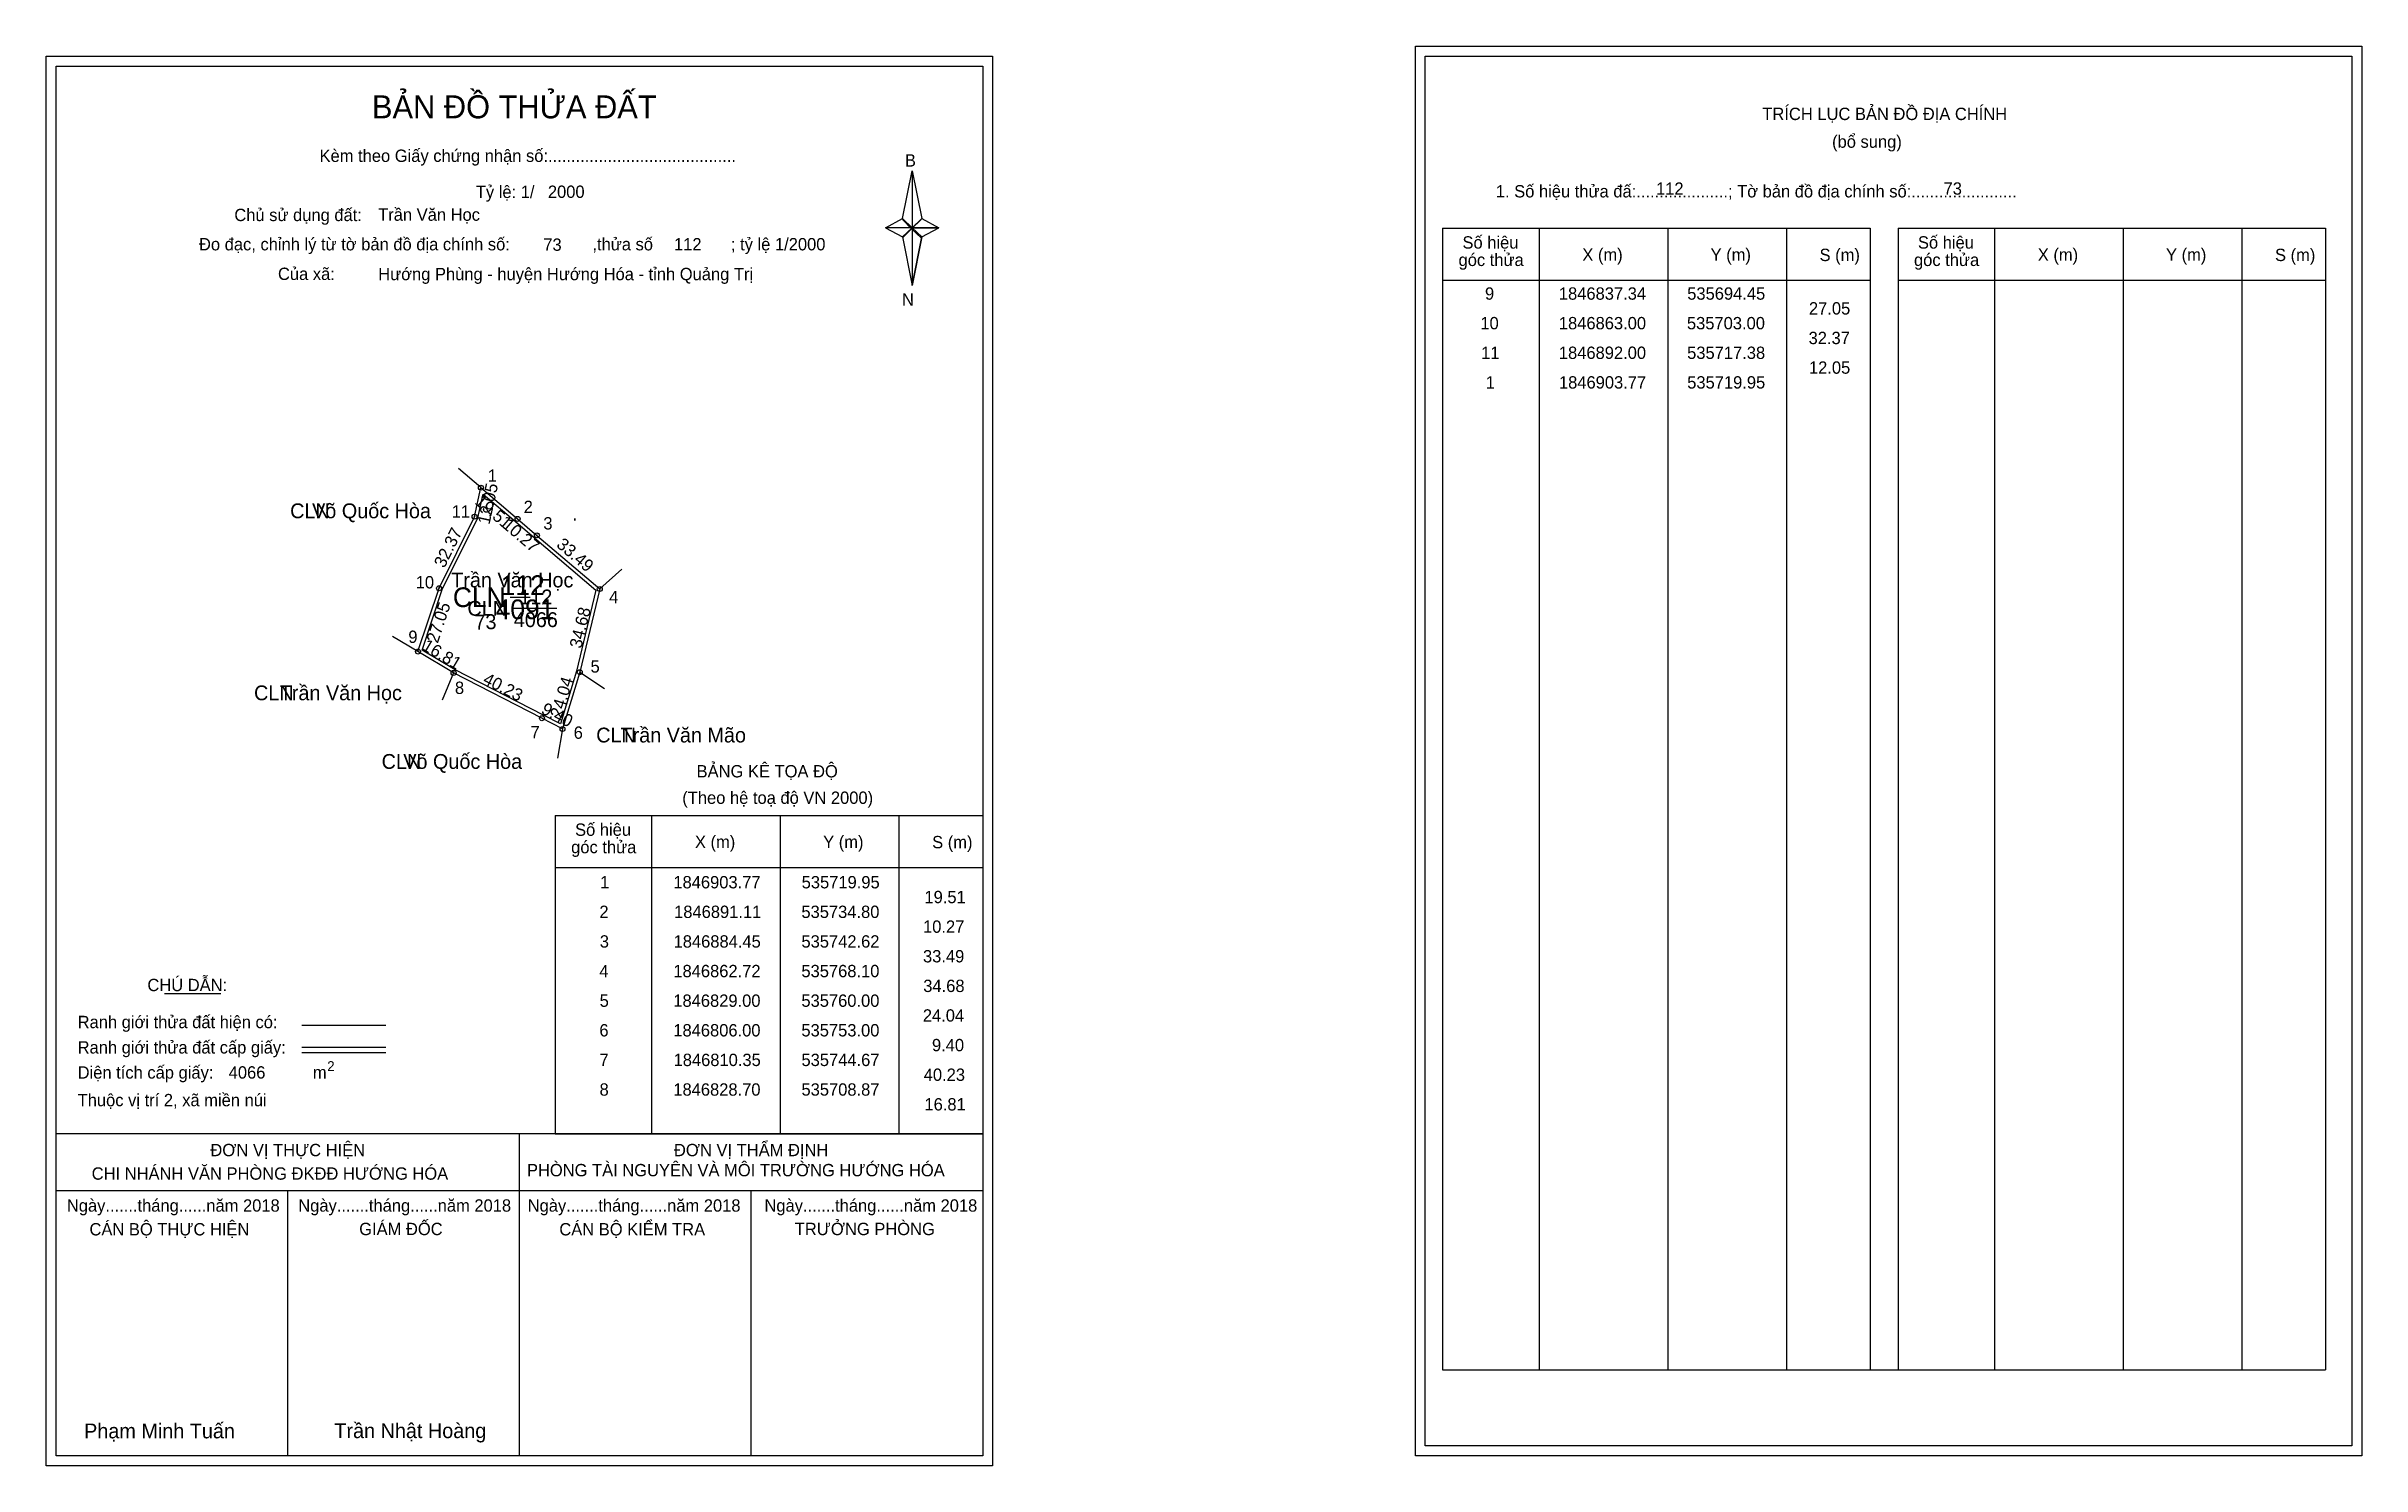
# Model space of a CAD drawing. Extents: x 535544 to 536482, y 1846507 to 1847083.
import ezdxf

# ---------------------------------------------------------------- set-up
doc = ezdxf.new("R2010")
doc.units = 0
for name, color, linetype in [('Level 1', 7, 'Continuous'), ('Level 10', 7, 'Continuous'), ('Level 11', 7, 'Continuous'), ('Level 13', 7, 'Continuous'), ('Level 2', 7, 'Continuous'), ('Level 27', 7, 'Continuous'), ('Level 3', 7, 'Continuous'), ('Level 36', 7, 'Continuous'), ('Level 4', 7, 'Continuous'), ('Level 49', 7, 'Continuous'), ('Level 5', 7, 'Continuous'), ('Level 53', 7, 'Continuous'), ('Level 55', 7, 'Continuous'), ('Level 6', 7, 'Continuous'), ('Level 60', 7, 'Continuous'), ('Level 63', 7, 'Continuous'), ('Level 7', 7, 'Continuous'), ('Level 9', 7, 'Continuous')]:
    doc.layers.add(name, color=color, linetype=linetype)

msp = doc.modelspace()

# ---------------------------------------------------------------- linework, layer by layer
at = {"layer": 'Level 1'}
for p, q in [((536102.51, 1847078.61), (536102.51, 1847078.61)), ((535547.87, 1847074.61), (535547.87, 1847074.61)), ((535890.71, 1847012.85), (535894.65, 1847032.13)), ((535894.65, 1847032.13), (535894.65, 1847009.08)), ((535894.65, 1847032.13), (535898.58, 1847012.85)), ((535883.82, 1847009.08), (535890.71, 1847012.85)), ((535890.71, 1847012.85), (535894.65, 1847009.08)), ((535898.58, 1847012.85), (535894.65, 1847009.08)), ((535894.35, 1847008.64), (535890.71, 1847012.41)), ((535894.65, 1847009.08), (535890.71, 1847005.4)), ((535894.35, 1847008.64), (535890.71, 1847004.96)), ((535890.71, 1847004.96), (535894.35, 1847008.64)), ((535890.71, 1847005.4), (535894.65, 1846985.68)), ((535898.29, 1847012.41), (535894.35, 1847008.64)), ((535894.35, 1847008.64), (535898.29, 1847012.41)), ((535898.29, 1847004.96), (535894.35, 1847008.64)), ((535894.65, 1847009.08), (535894.65, 1846985.68)), ((535894.65, 1847009.08), (535905.47, 1847009.08)), ((535894.65, 1847009.08), (535898.58, 1847005.4)), ((535898.58, 1847005.4), (535894.65, 1846985.68)), ((535898.58, 1847005.4), (535905.47, 1847009.08)), ((536109.58, 1847008.9), (536282.78, 1847008.9)), ((536148.76, 1846546.37), (536148.76, 1847008.9)), ((536200.9, 1846546.37), (536200.9, 1847008.9)), ((536248.85, 1847008.9), (536248.85, 1846546.37)), ((536282.78, 1847008.9), (536282.78, 1846546.37)), ((536294.09, 1847008.9), (536467.3, 1847008.9)), ((536333.27, 1846546.37), (536333.27, 1847008.9)), ((536385.42, 1846546.37), (536385.42, 1847008.9)), ((536433.36, 1847008.9), (536433.36, 1846546.37)), ((536467.3, 1847008.9), (536467.3, 1846546.37)), ((536109.58, 1846987.85), (536282.78, 1846987.85)), ((536294.09, 1846987.85), (536467.3, 1846987.85)), ((535750.06, 1846770.96), (535923.26, 1846770.96)), ((535789.24, 1846641.91), (535789.24, 1846770.96)), ((535841.38, 1846641.91), (535841.38, 1846770.96)), ((535889.32, 1846770.96), (535889.32, 1846641.91)), ((535750.06, 1846749.9), (535923.26, 1846749.9)), ((535591.7, 1846698.74), (535614.51, 1846698.74)), ((535647.43, 1846685.93), (535681.46, 1846685.93)), ((535647.43, 1846677.04), (535681.46, 1846677.04)), ((535647.43, 1846674.85), (535681.46, 1846674.85)), ((535761.52, 1846641.91), (535547.86, 1846641.91)), ((535923.26, 1846641.91), (535713.58, 1846641.91)), ((535735.56, 1846511.46), (535735.56, 1846641.91)), ((535750.06, 1846641.9), (535923.26, 1846641.9)), ((535923.26, 1846618.81), (535547.86, 1846618.81)), ((535641.71, 1846511.46), (535641.71, 1846618.81)), ((535829.41, 1846511.46), (535829.41, 1846618.81)), ((536109.58, 1846546.37), (536467.3, 1846546.37)), ((536477.91, 1846515.46), (536477.91, 1846515.46)), ((535923.26, 1846511.46), (535923.26, 1846511.46))]:
    msp.add_line(p, q, dxfattribs=at)
for points in [[(535890.71, 1847012.85), (535894.65, 1847032.13), (535894.65, 1847009.08)], [(535894.65, 1847009.08), (535898.58, 1847012.85), (535905.47, 1847009.08)], [(535883.82, 1847009.08), (535890.71, 1847005.4), (535894.65, 1847009.08)], [(535894.65, 1847009.08), (535894.65, 1846985.68), (535898.58, 1847005.4)]]:
    msp.add_lwpolyline(points, close=True, dxfattribs=at)
at = {"layer": 'Level 10'}
msp.add_line((535719.95, 1846903.77), (535734.8, 1846891.11), dxfattribs=at)
for points in [[(535760, 1846829), (535753, 1846806), (535744.67, 1846810.35), (535708.87, 1846828.7), (535694.45, 1846837.34), (535703, 1846863), (535717.38, 1846892), (535719.95, 1846903.77), (535734.8, 1846891.11), (535742.62, 1846884.45), (535768.1, 1846862.72)], [(535758.65, 1846829.37), (535752.15, 1846808.02), (535745.31, 1846811.59), (535709.55, 1846829.92), (535696.13, 1846837.96), (535704.3, 1846862.47), (535718.71, 1846891.53), (535720.82, 1846901.19), (535733.89, 1846890.04), (535741.71, 1846883.38), (535766.54, 1846862.21)]]:
    msp.add_lwpolyline(points, close=True, dxfattribs=at)
at = {"layer": 'Level 11'}
for centre in [(535719.95, 1846903.77), (535717.38, 1846892), (535734.8, 1846891.11), (535742.62, 1846884.45), (535703, 1846863), (535768.1, 1846862.72), (535694.45, 1846837.34), (535708.87, 1846828.7), (535760, 1846829), (535760, 1846829), (535744.67, 1846810.35), (535753, 1846806)]:
    msp.add_circle(centre, 1, dxfattribs=at)
at = {"layer": 'Level 27'}
for p, q in [((535719.95, 1846903.77), (535710.82, 1846911.56)), ((535768.1, 1846862.72), (535777.01, 1846870.76)), ((535694.45, 1846837.34), (535684.15, 1846843.5)), ((535708.87, 1846828.7), (535704.18, 1846817.65)), ((535760, 1846829), (535769.98, 1846822.34)), ((535753, 1846806), (535750.91, 1846794.18))]:
    msp.add_line(p, q, dxfattribs=at)
at = {"layer": 'Level 3'}
for p, q in [((536109.58, 1847008.9), (536109.58, 1846546.37)), ((536294.09, 1847008.9), (536294.09, 1846546.37)), ((535750.06, 1846770.96), (535750.06, 1846641.91))]:
    msp.add_line(p, q, dxfattribs=at)
at = {"layer": 'Level 63'}
for points in [[(535543.86, 1847078.61), (535927.26, 1847078.61), (535927.26, 1846507.46), (535543.86, 1846507.46)], [(536098.52, 1847082.61), (536481.92, 1847082.61), (536481.92, 1846511.46), (536098.52, 1846511.46)], [(536102.52, 1847078.61), (536477.92, 1847078.61), (536477.92, 1846515.46), (536102.52, 1846515.46)], [(535547.86, 1847074.61), (535923.26, 1847074.61), (535923.26, 1846511.46), (535547.86, 1846511.46)]]:
    msp.add_lwpolyline(points, close=True, dxfattribs=at)
at = {"layer": 'Level 7'}
msp.add_line((535731.85, 1846859.37), (535739.88, 1846859.37), dxfattribs=at)
at = {"layer": 'Level 9'}
msp.add_line((535733.26, 1846854.88), (535750.66, 1846854.88), dxfattribs=at)

# ---------------------------------------------------------------- texts
at = {"layer": 'Level 1'}
for s, height, p in [('BẢN ĐỒ THỬA ĐẤT', 9.3313, (535675.8, 1847053.42)), ('TRÍCH LỤC BẢN ĐỒ ĐỊA CHÍNH', 5, (536239.1, 1847052.73)), ('Kèm theo Giấy chứng nhận số:.........................................', 5, (535654.56, 1847035.76)), ('(bổ sung)', 5, (536267.35, 1847041.49)), ('B', 5, (535891.73, 1847033.88)), ('1. Số hiệu thửa đấ:....................; Tờ bản đồ địa chính số:.......................', 5, (536131.13, 1847021.37)), ('Chủ sử dụng đất:', 5, (535620.04, 1847011.78)), ('Đo đạc, chỉnh lý từ tờ bản đồ địa chính số:                  ,thửa số                 ; tỷ lệ 1/2000', 5, (535605.73, 1846999.92)), ('Số hiệu', 5, (536117.61, 1847000.64)), ('Số hiệu', 5, (536302.13, 1847000.64)), ('góc thửa', 5, (536116.02, 1846993.58)), ('X (m)', 5, (536166.17, 1846995.69)), ('Y (m)', 5, (536218.13, 1846995.69)), ('S (m)', 5, (536262.28, 1846995.59)), ('góc thửa', 5, (536300.54, 1846993.58)), ('X (m)', 5, (536350.69, 1846995.69)), ('Y (m)', 5, (536402.64, 1846995.69)), ('S (m)', 5, (536446.8, 1846995.59)), ('Của xã:', 5, (535637.72, 1846987.92)), ('N', 5, (535890.53, 1846977.54)), ('BẢNG KÊ TỌA ĐỘ', 5, (535807.32, 1846786.36)), ('(Theo hệ toạ độ VN 2000)', 5, (535801.52, 1846775.64)), ('góc thửa', 5, (535756.5, 1846755.63)), ('Số hiệu', 5, (535758.09, 1846762.69)), ('X (m)', 5, (535806.65, 1846757.74)), ('Y (m)', 5, (535858.6, 1846757.74)), ('S (m)', 5, (535902.76, 1846757.64)), ('CHÚ DẪN:', 5, (535584.82, 1846699.75)), ('Ranh giới thửa đất hiện có:', 5, (535556.56, 1846684.75)), ('Ranh giới thửa đất cấp giấy:', 5, (535556.56, 1846674.47)), ('Diện tích cấp giấy:', 5, (535556.56, 1846664.31)), ('m', 5, (535651.87, 1846664.35)), ('2', 4, (535657.67, 1846667.37)), ('Thuộc vị trí 2, xã miền núi', 5, (535556.56, 1846653.11)), ('ĐƠN VỊ THỰC HIỆN', 5, (535610.33, 1846632.87)), ('ĐƠN VỊ THẨM ĐỊNH', 5, (535798.14, 1846632.87)), ('CHI NHÁNH VĂN PHÒNG ĐKĐĐ HƯỚNG HÓA', 5, (535562.25, 1846623.35)), ('PHÒNG TÀI NGUYÊN VÀ MÔI TRƯỜNG HƯỚNG HÓA', 5, (535738.59, 1846624.73)), ('Ngày.......tháng......năm 2018', 5, (535552.2, 1846610.4)), ('Ngày.......tháng......năm 2018', 5, (535645.94, 1846610.4)), ('Ngày.......tháng......năm 2018', 5, (535738.89, 1846610.4)), ('Ngày.......tháng......năm 2018', 5, (535834.81, 1846610.4)), ('CÁN BỘ THỰC HIỆN', 5, (535561.36, 1846600.77)), ('GIÁM ĐỐC', 5, (535670.63, 1846600.89)), ('CÁN BỘ KIỂM TRA', 5, (535751.71, 1846600.77)), ('TRƯỞNG PHÒNG', 5, (535847.09, 1846600.89)), ('Phạm Minh Tuấn', 6, (535559.18, 1846518.54)), ('Trần Nhật Hoàng', 6, (535660.57, 1846518.64))]:
    msp.add_text(s, height=height, dxfattribs=at).set_placement(p)
at = {"layer": 'Level 11'}
msp.add_text('Tỷ lệ: 1/', height=5, dxfattribs=at).set_placement((535717.88, 1847021.14))
at = {"layer": 'Level 13'}
for s, p in [('112', (535735.5, 1846856.48)), ('CLN', (535714.47, 1846851.88)), ('4066', (535733.26, 1846847.28))]:
    msp.add_text(s, height=6, dxfattribs=at).set_placement(p)
at = {"layer": 'Level 2'}
msp.add_text('Trần Văn Học', height=6, dxfattribs=at).set_placement((535707.9, 1846863.36))
at = {"layer": 'Level 3'}
msp.add_text('CLN ', height=8, dxfattribs=at).set_placement((535708.58, 1846855.36))
at = {"layer": 'Level 36'}
for s, p in [('CLN', (535642.65, 1846891.38)), ('.', (535756.86, 1846890.37)), ('CLN', (535628.03, 1846817.62)), ('CLN', (535766.65, 1846800.52)), ('CLN', (535679.71, 1846789.83))]:
    msp.add_text(s, height=6, dxfattribs=at).set_placement(p)
at = {"layer": 'Level 4'}
msp.add_text('112', height=8, dxfattribs=at).set_placement((535727.96, 1846860.25))
at = {"layer": 'Level 49'}
for s, rotation, p in [('19.51', 319.55157, (535717.11, 1846897.52)), ('12.05', 77.68269, (535723.39, 1846888.6)), ('10.27', 319.58021, (535728.23, 1846888.04)), ('32.37', 63.62493, (535705.14, 1846870.91)), ('33.49', 319.5416, (535750.19, 1846880.09)), ('27.05', 71.57175, (535702.44, 1846840.43)), ('34.68', 76.4927, (535760.6, 1846838.36)), ('16.81', 329.07132, (535695.74, 1846838.43)), ('40.23', 332.86169, (535720.38, 1846824.6)), ('24.04', 73.07249, (535752.59, 1846810.14)), ('9.40', 332.42604, (535743.96, 1846812.52))]:
    msp.add_text(s, height=5, rotation=rotation, dxfattribs=at).set_placement(p)
at = {"layer": 'Level 5'}
msp.add_text('4091', height=8, dxfattribs=at).set_placement((535725.9, 1846850.47))
at = {"layer": 'Level 53'}
for s, p in [('9', (536126.73, 1846979.93)), ('1846837.34', (536156.66, 1846979.93)), ('535694.45', (536208.66, 1846979.93)), ('27.05', (536257.98, 1846973.93)), ('10', (536124.86, 1846967.93)), ('1846863.00', (536156.66, 1846967.93)), ('535703.00', (536208.55, 1846967.93)), ('32.37', (536257.83, 1846961.93)), ('11', (536125.18, 1846955.93)), ('1846892.00', (536156.66, 1846955.93)), ('535717.38', (536208.63, 1846955.93)), ('1', (536127.02, 1846943.93)), ('1846903.77', (536156.7, 1846943.93)), ('535719.95', (536208.66, 1846943.93)), ('12.05', (536257.98, 1846949.93)), ('1', (535768.25, 1846741.4)), ('1846903.77', (535797.92, 1846741.4)), ('535719.95', (535849.89, 1846741.4)), ('19.51', (535899.63, 1846735.4)), ('2', (535767.95, 1846729.4)), ('1846891.11', (535798.21, 1846729.4)), ('535734.80', (535849.78, 1846729.4)), ('3', (535768.11, 1846717.4)), ('1846884.45', (535798, 1846717.4)), ('535742.62', (535849.8, 1846717.4)), ('10.27', (535899.06, 1846723.4)), ('33.49', (535899.04, 1846711.4)), ('4', (535767.93, 1846705.4)), ('1846862.72', (535797.91, 1846705.4)), ('535768.10', (535849.78, 1846705.4)), ('34.68', (535899.15, 1846699.4)), ('5', (535768.04, 1846693.4)), ('1846829.00', (535797.89, 1846693.4)), ('535760.00', (535849.78, 1846693.4)), ('6', (535767.94, 1846681.4)), ('1846806.00', (535797.89, 1846681.4)), ('535753.00', (535849.78, 1846681.4)), ('24.04', (535898.98, 1846687.4)), ('9.40', (535902.68, 1846675.4)), ('7', (535767.96, 1846669.4)), ('1846810.35', (535798, 1846669.4)), ('535744.67', (535849.81, 1846669.4)), ('40.23', (535899.34, 1846663.4)), ('8', (535768.01, 1846657.4)), ('1846828.70', (535797.89, 1846657.4)), ('535708.87', (535849.81, 1846657.4)), ('16.81', (535899.63, 1846651.4))]:
    msp.add_text(s, height=5, dxfattribs=at).set_placement(p)
at = {"layer": 'Level 55'}
for s, height, p in [('1', 0.8, (535719.73, 1846903.77)), ('28', 0.22, (535719.8, 1846903.55)), ('28', 0.22, (535719.8, 1846903.55)), ('0', 0.22, (535719.87, 1846903.55)), ('0', 0.22, (535719.87, 1846903.55)), ('11', 0.8, (535716.86, 1846892)), ('28', 0.22, (535717.23, 1846891.78)), ('28', 0.22, (535717.23, 1846891.78)), ('2', 0.8, (535734.53, 1846891.11)), ('0', 0.22, (535734.72, 1846890.89)), ('0', 0.22, (535734.72, 1846890.89)), ('3', 0.8, (535742.37, 1846884.45)), ('0', 0.22, (535742.54, 1846884.23)), ('0', 0.22, (535742.54, 1846884.23)), ('10', 0.8, (535702.43, 1846863)), ('28', 0.22, (535702.85, 1846862.78)), ('28', 0.22, (535702.85, 1846862.78)), ('4', 0.8, (535767.82, 1846862.72)), ('0', 0.22, (535768.02, 1846862.5)), ('0', 0.22, (535768.02, 1846862.5)), ('9', 0.8, (535694.18, 1846837.34)), ('113', 0.22, (535694.22, 1846837.12)), ('28', 0.22, (535694.3, 1846837.12)), ('28', 0.22, (535694.3, 1846837.12)), ('8', 0.8, (535708.61, 1846828.7)), ('113', 0.22, (535708.64, 1846828.48)), ('43', 0.22, (535708.72, 1846828.48)), ('307', 0.22, (535759.76, 1846828.78)), ('5', 0.8, (535759.74, 1846829)), ('7', 0.8, (535744.4, 1846810.35)), ('43', 0.22, (535744.52, 1846810.13)), ('6', 0.8, (535752.73, 1846806)), ('307', 0.22, (535752.76, 1846805.78)), ('43', 0.22, (535752.85, 1846805.78))]:
    msp.add_text(s, height=height, dxfattribs=at).set_placement(p)
at = {"layer": 'Level 6'}
for s, p in [('2000', (535747.07, 1847021.18)), ('112', (536196.03, 1847022.45)), ('73', (536312.52, 1847022.49)), ('Trần Văn Học', (535678.31, 1847011.91)), ('73', (535745.22, 1846999.74)), ('112', (535798.17, 1846999.9)), ('Hướng Phùng - huyện Hướng Hóa - tỉnh Quảng Trị', (535678.34, 1846987.83)), ('4066', (535617.75, 1846664.32))]:
    msp.add_text(s, height=5, dxfattribs=at).set_placement(p)
at = {"layer": 'Level 60'}
for s, p in [('Võ Quốc Hòa', (535651.54, 1846891.38)), ('Trần Văn Học', (535638.43, 1846817.62)), ('Trần Văn Mão', (535776.49, 1846800.52)), ('Võ Quốc Hòa', (535688.48, 1846789.83))]:
    msp.add_text(s, height=6, dxfattribs=at).set_placement(p)
at = {"layer": 'Level 7'}
msp.add_text('73', height=6, rotation=2, dxfattribs=at).set_placement((535717.41, 1846846.2))
at = {"layer": 'Level 9'}
for s, p in [('1', (535722.71, 1846906.14)), ('11', (535708.1, 1846891.62)), ('2', (535737.26, 1846893.48)), ('3', (535745.23, 1846886.82)), ('10', (535693.52, 1846862.94)), ('4', (535771.88, 1846856.95)), ('9', (535690.54, 1846840.84)), ('8', (535709.42, 1846820.18)), ('5', (535764.36, 1846828.84)), ('7', (535740.05, 1846802.17)), ('6', (535757.52, 1846802.01))]:
    msp.add_text(s, height=5, dxfattribs=at).set_placement(p)

doc.saveas('drawing.dxf')
